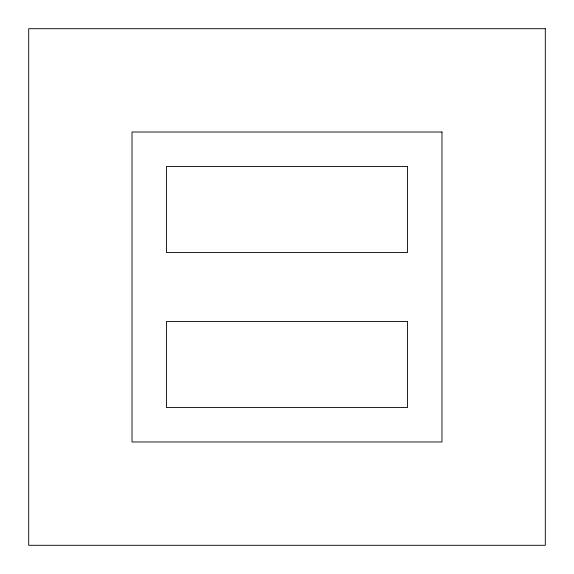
<?xml version="1.0" encoding="UTF-8"?>
<svg xmlns="http://www.w3.org/2000/svg" width="574" height="574" viewBox="0 0 574 574"><rect width="100%" height="100%" fill="white"/><g stroke="black" fill="none" stroke-linecap="round" stroke-linejoin="round"><path stroke-width="0.86" d="M545.3 28.7L28.7 28.7L28.7 545.3L545.3 545.3L545.3 28.7M441.98 132.02L132.02 132.02L132.02 441.98L441.98 441.98L441.98 132.02M407.54 166.46L166.46 166.46L166.46 252.56L407.54 252.56L407.54 166.46M407.54 321.44L166.46 321.44L166.46 407.54L407.54 407.54L407.54 321.44"/></g></svg>
